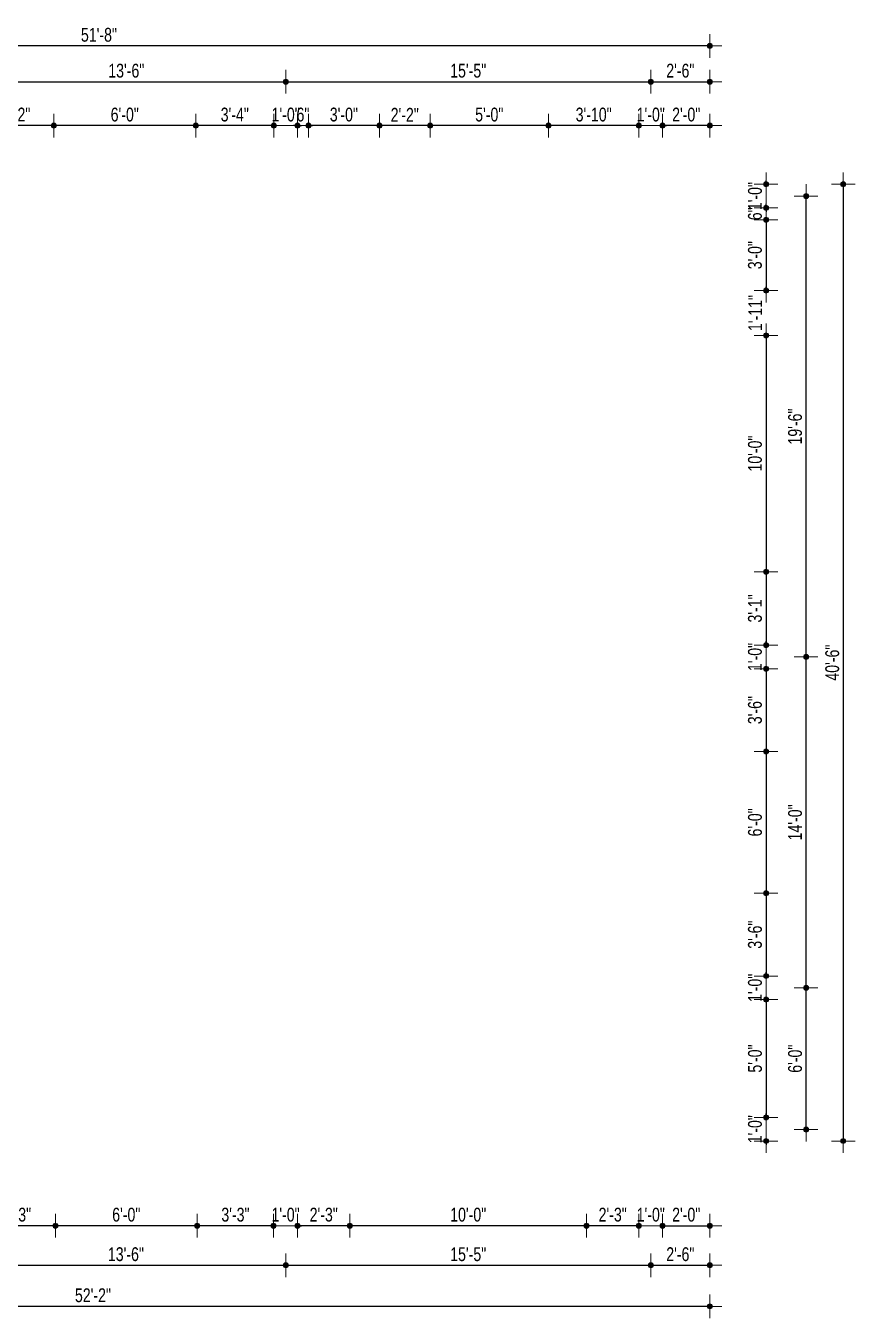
# Model space of a CAD drawing. Header units: inches. Extents: x 108286 to 1018414, y -1240248 to 57686.
# Drawn here: x 1004162 to 1004583, y -1219412 to -1218755 of the extents above; entities that cross this region are included whole.
import ezdxf

# ---------------------------------------------------------------- set-up
doc = ezdxf.new("R2010")
doc.units = ezdxf.units.IN
doc.header["$MEASUREMENT"] = 0
doc.layers.add('DIMENSION', color=142, linetype='Continuous', lineweight=13)
doc.layers.add('dimentions', color=123, linetype='Continuous', lineweight=9)
doc.styles.add('7 INCH', font='swisscl.ttf', dxfattribs={"height": 7})
doc.dimstyles.new('7 INCH', dxfattribs={"dimscale": 0, "dimtxt": 7, "dimasz": 1, "dimexe": 2, "dimexo": 9, "dimgap": 2, "dimtad": 1, "dimdec": 0, "dimzin": 3, "dimdsep": 46, "dimlunit": 4, "dimtxsty": '7 INCH', "dimblk": 'DIM', "dimcen": 3, "dimdle": 3, "dimse1": 1, "dimse2": 1, "dimclrd": 256, "dimclre": 256, "dimclrt": 7, "dimadec": 1, "dimazin": 2, "dimtfac": 1, "dimtdec": 0, "dimtix": 1, "dimtofl": 0, "dimtmove": 2, "dimatfit": 3, "dimldrblk": 'ARW', "dimfxl": 2, "dimfrac": 2, "dimtolj": 2, "dimtzin": 0, "dimarcsym": 0})

# ---------------------------------------------------------------- blocks, each defined once
blk = doc.blocks.new('DIM')
at = {"layer": 'DIMENSION'}
h = blk.add_hatch(color=256, dxfattribs=at)
h.paths.add_polyline_path([(0, 1.28), (0, 0), (1.28, 0, 0.414214)])
h.paths.add_polyline_path([(1.28, 0), (0, 0), (0, -1.28, 0.414214)])
h.paths.add_polyline_path([(0, 0), (-1.28, 0, 0.414214), (0, -1.28)])
h.paths.add_polyline_path([(0, 1.28, 0.414214), (-1.28, 0), (0, 0)])
for p, q in [((-6, 0), (6, 0)), ((0, 6), (0, -6))]:
    blk.add_line(p, q, dxfattribs=at)
blk.add_circle((0, 0), 1.28, dxfattribs=at)
blk = doc.blocks.new('*D572')
at = {"layer": 'Defpoints', "color": 0, "ltscale": 15}
for p in [(1004485.09, -1218806.12), (1004485.09, -1218835.89), (1004509.09, -1218835.89)]:
    blk.add_point(p, dxfattribs=at)
at = {"layer": 'dimentions', "lineweight": -2, "ltscale": 15}
blk.add_line((1004508.09, -1218806.12), (1004486.09, -1218806.12), dxfattribs=at)
at = {"layer": 'dimentions', "lineweight": -2, "ltscale": 15, "rotation": 180}
blk.add_blockref('DIM', (1004485.09, -1218806.12), dxfattribs=at)
at = {"layer": 'dimentions', "lineweight": -2, "ltscale": 15}
blk.add_blockref('DIM', (1004509.09, -1218806.12), dxfattribs=at)
at = {"layer": 'dimentions', "color": 7, "ltscale": 15, "insert": (1004497.09, -1218800.53), "char_height": 7, "attachment_point": 5, "style": '7 INCH'}
blk.add_mtext('\\A2;2\'-0"', dxfattribs=at)
blk = doc.blocks.new('ARW')
at = {"layer": 'DIMENSION'}
blk.add_lwpolyline([(-0.5, 0, 0, 3, 0), (-5.5, 0, 0, 0, 0), (-0.5, 0, 0, 0, 0)], format="xyseb", dxfattribs=at)
blk = doc.blocks.new('*D573')
at = {"layer": 'Defpoints', "color": 0, "ltscale": 15}
for p in [(1004473.09, -1218806.12), (1004473.09, -1218835.89), (1004485.09, -1218835.89)]:
    blk.add_point(p, dxfattribs=at)
at = {"layer": 'dimentions', "lineweight": -2, "ltscale": 15}
for p, q in [((1004472.09, -1218806.12), (1004471.09, -1218806.12)), ((1004486.09, -1218806.12), (1004487.09, -1218806.12))]:
    blk.add_line(p, q, dxfattribs=at)
blk.add_blockref('DIM', (1004473.09, -1218806.12), dxfattribs=at)
at = {"layer": 'dimentions', "lineweight": -2, "ltscale": 15, "rotation": 180}
blk.add_blockref('DIM', (1004485.09, -1218806.12), dxfattribs=at)
at = {"layer": 'dimentions', "color": 7, "ltscale": 15, "insert": (1004479.09, -1218800.53), "char_height": 7, "attachment_point": 5, "style": '7 INCH'}
blk.add_mtext('\\A2;1\'-0"', dxfattribs=at)
blk = doc.blocks.new('*D531')
at = {"layer": 'Defpoints', "color": 0, "ltscale": 15}
for p in [(1004427.15, -1218806.12), (1004427.15, -1218835.89), (1004473.09, -1218835.89)]:
    blk.add_point(p, dxfattribs=at)
at = {"layer": 'dimentions', "lineweight": -2, "ltscale": 15}
blk.add_line((1004472.09, -1218806.12), (1004428.15, -1218806.12), dxfattribs=at)
at = {"layer": 'dimentions', "lineweight": -2, "ltscale": 15, "rotation": 180}
blk.add_blockref('DIM', (1004427.15, -1218806.12), dxfattribs=at)
at = {"layer": 'dimentions', "lineweight": -2, "ltscale": 15}
blk.add_blockref('DIM', (1004473.09, -1218806.12), dxfattribs=at)
at = {"layer": 'dimentions', "color": 7, "ltscale": 15, "insert": (1004450.12, -1218800.53), "char_height": 7, "attachment_point": 5, "style": '7 INCH'}
blk.add_mtext('\\A2;3\'-10"', dxfattribs=at)
blk = doc.blocks.new('*D532')
at = {"layer": 'Defpoints', "color": 0, "ltscale": 15}
for p in [(1004367.15, -1218806.12), (1004367.15, -1218835.89), (1004427.15, -1218835.89)]:
    blk.add_point(p, dxfattribs=at)
at = {"layer": 'dimentions', "lineweight": -2, "ltscale": 15}
blk.add_line((1004426.15, -1218806.12), (1004368.15, -1218806.12), dxfattribs=at)
at = {"layer": 'dimentions', "lineweight": -2, "ltscale": 15, "rotation": 180}
blk.add_blockref('DIM', (1004367.15, -1218806.12), dxfattribs=at)
at = {"layer": 'dimentions', "lineweight": -2, "ltscale": 15}
blk.add_blockref('DIM', (1004427.15, -1218806.12), dxfattribs=at)
at = {"layer": 'dimentions', "color": 7, "ltscale": 15, "insert": (1004397.15, -1218800.53), "char_height": 7, "attachment_point": 5, "style": '7 INCH'}
blk.add_mtext('\\A2;5\'-0"', dxfattribs=at)
blk = doc.blocks.new('*D533')
at = {"layer": 'Defpoints', "color": 0, "ltscale": 15}
for p in [(1004341.37, -1218806.12), (1004341.37, -1218835.89), (1004367.15, -1218835.89)]:
    blk.add_point(p, dxfattribs=at)
at = {"layer": 'dimentions', "lineweight": -2, "ltscale": 15}
blk.add_line((1004366.15, -1218806.12), (1004342.37, -1218806.12), dxfattribs=at)
at = {"layer": 'dimentions', "lineweight": -2, "ltscale": 15, "rotation": 180}
blk.add_blockref('DIM', (1004341.37, -1218806.12), dxfattribs=at)
at = {"layer": 'dimentions', "lineweight": -2, "ltscale": 15}
blk.add_blockref('DIM', (1004367.15, -1218806.12), dxfattribs=at)
at = {"layer": 'dimentions', "color": 7, "ltscale": 15, "insert": (1004354.26, -1218800.61), "char_height": 7, "attachment_point": 5, "style": '7 INCH'}
blk.add_mtext('\\A2;2\'-2"', dxfattribs=at)
blk = doc.blocks.new('*D534')
at = {"layer": 'Defpoints', "color": 0, "ltscale": 15}
for p in [(1004305.37, -1218806.12), (1004305.37, -1218835.89), (1004341.37, -1218835.89)]:
    blk.add_point(p, dxfattribs=at)
at = {"layer": 'dimentions', "lineweight": -2, "ltscale": 15}
blk.add_line((1004340.37, -1218806.12), (1004306.37, -1218806.12), dxfattribs=at)
at = {"layer": 'dimentions', "lineweight": -2, "ltscale": 15, "rotation": 180}
blk.add_blockref('DIM', (1004305.37, -1218806.12), dxfattribs=at)
at = {"layer": 'dimentions', "lineweight": -2, "ltscale": 15}
blk.add_blockref('DIM', (1004341.37, -1218806.12), dxfattribs=at)
at = {"layer": 'dimentions', "color": 7, "ltscale": 15, "insert": (1004323.37, -1218800.53), "char_height": 7, "attachment_point": 5, "style": '7 INCH'}
blk.add_mtext('\\A2;3\'-0"', dxfattribs=at)
blk = doc.blocks.new('*D535')
at = {"layer": 'Defpoints', "color": 0, "ltscale": 15}
for p in [(1004299.84, -1218806.12), (1004299.84, -1218835.89), (1004305.37, -1218835.89)]:
    blk.add_point(p, dxfattribs=at)
at = {"layer": 'dimentions', "lineweight": -2, "ltscale": 15}
for p, q in [((1004298.84, -1218806.12), (1004297.84, -1218806.12)), ((1004306.37, -1218806.12), (1004307.37, -1218806.12))]:
    blk.add_line(p, q, dxfattribs=at)
blk.add_blockref('DIM', (1004299.84, -1218806.12), dxfattribs=at)
at = {"layer": 'dimentions', "lineweight": -2, "ltscale": 15, "rotation": 180}
blk.add_blockref('DIM', (1004305.37, -1218806.12), dxfattribs=at)
at = {"layer": 'dimentions', "color": 7, "ltscale": 15, "insert": (1004302.61, -1218800.53), "char_height": 7, "attachment_point": 5, "style": '7 INCH'}
blk.add_mtext('\\A2;6"', dxfattribs=at)
blk = doc.blocks.new('*D536')
at = {"layer": 'Defpoints', "color": 0, "ltscale": 15}
for p in [(1004287.84, -1218806.12), (1004287.84, -1218835.89), (1004299.84, -1218835.89)]:
    blk.add_point(p, dxfattribs=at)
at = {"layer": 'dimentions', "lineweight": -2, "ltscale": 15}
for p, q in [((1004286.84, -1218806.12), (1004285.84, -1218806.12)), ((1004300.84, -1218806.12), (1004301.84, -1218806.12))]:
    blk.add_line(p, q, dxfattribs=at)
blk.add_blockref('DIM', (1004287.84, -1218806.12), dxfattribs=at)
at = {"layer": 'dimentions', "lineweight": -2, "ltscale": 15, "rotation": 180}
blk.add_blockref('DIM', (1004299.84, -1218806.12), dxfattribs=at)
at = {"layer": 'dimentions', "color": 7, "ltscale": 15, "insert": (1004293.84, -1218800.53), "char_height": 7, "attachment_point": 5, "style": '7 INCH'}
blk.add_mtext('\\A2;1\'-0"', dxfattribs=at)
blk = doc.blocks.new('*D537')
at = {"layer": 'Defpoints', "color": 0, "ltscale": 15}
for p in [(1004248.18, -1218806.12), (1004248.18, -1218835.89), (1004287.84, -1218835.89)]:
    blk.add_point(p, dxfattribs=at)
at = {"layer": 'dimentions', "lineweight": -2, "ltscale": 15}
blk.add_line((1004286.84, -1218806.12), (1004249.18, -1218806.12), dxfattribs=at)
at = {"layer": 'dimentions', "lineweight": -2, "ltscale": 15, "rotation": 180}
blk.add_blockref('DIM', (1004248.18, -1218806.12), dxfattribs=at)
at = {"layer": 'dimentions', "lineweight": -2, "ltscale": 15}
blk.add_blockref('DIM', (1004287.84, -1218806.12), dxfattribs=at)
at = {"layer": 'dimentions', "color": 7, "ltscale": 15, "insert": (1004268.01, -1218800.53), "char_height": 7, "attachment_point": 5, "style": '7 INCH'}
blk.add_mtext('\\A2;3\'-4"', dxfattribs=at)
blk = doc.blocks.new('*D538')
at = {"layer": 'Defpoints', "color": 0, "ltscale": 15}
for p in [(1004176.18, -1218806.12), (1004176.18, -1218835.89), (1004248.18, -1218835.89)]:
    blk.add_point(p, dxfattribs=at)
at = {"layer": 'dimentions', "lineweight": -2, "ltscale": 15}
blk.add_line((1004247.18, -1218806.12), (1004177.18, -1218806.12), dxfattribs=at)
at = {"layer": 'dimentions', "lineweight": -2, "ltscale": 15, "rotation": 180}
blk.add_blockref('DIM', (1004176.18, -1218806.12), dxfattribs=at)
at = {"layer": 'dimentions', "lineweight": -2, "ltscale": 15}
blk.add_blockref('DIM', (1004248.18, -1218806.12), dxfattribs=at)
at = {"layer": 'dimentions', "color": 7, "ltscale": 15, "insert": (1004212.18, -1218800.53), "char_height": 7, "attachment_point": 5, "style": '7 INCH'}
blk.add_mtext('\\A2;6\'-0"', dxfattribs=at)
blk = doc.blocks.new('*D539')
at = {"layer": 'Defpoints', "color": 0, "ltscale": 15}
for p in [(1004138.09, -1218806.12), (1004138.09, -1218835.89), (1004176.18, -1218835.89)]:
    blk.add_point(p, dxfattribs=at)
at = {"layer": 'dimentions', "lineweight": -2, "ltscale": 15}
blk.add_line((1004175.18, -1218806.12), (1004139.09, -1218806.12), dxfattribs=at)
at = {"layer": 'dimentions', "lineweight": -2, "ltscale": 15, "rotation": 180}
blk.add_blockref('DIM', (1004138.09, -1218806.12), dxfattribs=at)
at = {"layer": 'dimentions', "lineweight": -2, "ltscale": 15}
blk.add_blockref('DIM', (1004176.18, -1218806.12), dxfattribs=at)
at = {"layer": 'dimentions', "color": 7, "ltscale": 15, "insert": (1004157.13, -1218800.53), "char_height": 7, "attachment_point": 5, "style": '7 INCH'}
blk.add_mtext('\\A2;3\'-2"', dxfattribs=at)
blk = doc.blocks.new('*D549')
at = {"layer": 'Defpoints', "color": 0, "ltscale": 15}
for p in [(1004293.84, -1218783.83), (1004132.09, -1218835.89), (1004293.84, -1218835.89)]:
    blk.add_point(p, dxfattribs=at)
at = {"layer": 'dimentions', "lineweight": -2, "ltscale": 15}
blk.add_line((1004133.09, -1218783.83), (1004292.84, -1218783.83), dxfattribs=at)
at = {"layer": 'dimentions', "lineweight": -2, "ltscale": 15, "rotation": 180}
blk.add_blockref('DIM', (1004132.09, -1218783.83), dxfattribs=at)
at = {"layer": 'dimentions', "lineweight": -2, "ltscale": 15}
blk.add_blockref('DIM', (1004293.84, -1218783.83), dxfattribs=at)
at = {"layer": 'dimentions', "color": 7, "ltscale": 15, "insert": (1004212.96, -1218778.24), "char_height": 7, "attachment_point": 5, "style": '7 INCH'}
blk.add_mtext('\\A2;13\'-6"', dxfattribs=at)
blk = doc.blocks.new('*D550')
at = {"layer": 'Defpoints', "color": 0, "ltscale": 15}
for p in [(1004479.09, -1218783.83), (1004293.84, -1218835.89), (1004479.09, -1218835.89)]:
    blk.add_point(p, dxfattribs=at)
at = {"layer": 'dimentions', "lineweight": -2, "ltscale": 15}
blk.add_line((1004294.84, -1218783.83), (1004478.09, -1218783.83), dxfattribs=at)
at = {"layer": 'dimentions', "lineweight": -2, "ltscale": 15, "rotation": 180}
blk.add_blockref('DIM', (1004293.84, -1218783.83), dxfattribs=at)
at = {"layer": 'dimentions', "lineweight": -2, "ltscale": 15}
blk.add_blockref('DIM', (1004479.09, -1218783.83), dxfattribs=at)
at = {"layer": 'dimentions', "color": 7, "ltscale": 15, "insert": (1004386.46, -1218778.25), "char_height": 7, "attachment_point": 5, "style": '7 INCH'}
blk.add_mtext('\\A2;15\'-5"', dxfattribs=at)
blk = doc.blocks.new('*D551')
at = {"layer": 'Defpoints', "color": 0, "ltscale": 15}
for p in [(1004509.09, -1218783.83), (1004479.09, -1218835.89), (1004509.09, -1218835.89)]:
    blk.add_point(p, dxfattribs=at)
at = {"layer": 'dimentions', "lineweight": -2, "ltscale": 15}
blk.add_line((1004480.09, -1218783.83), (1004508.09, -1218783.83), dxfattribs=at)
at = {"layer": 'dimentions', "lineweight": -2, "ltscale": 15, "rotation": 180}
blk.add_blockref('DIM', (1004479.09, -1218783.83), dxfattribs=at)
at = {"layer": 'dimentions', "lineweight": -2, "ltscale": 15}
blk.add_blockref('DIM', (1004509.09, -1218783.83), dxfattribs=at)
at = {"layer": 'dimentions', "color": 7, "ltscale": 15, "insert": (1004494.09, -1218778.24), "char_height": 7, "attachment_point": 5, "style": '7 INCH'}
blk.add_mtext('\\A2;2\'-6"', dxfattribs=at)
blk = doc.blocks.new('*D552')
at = {"layer": 'Defpoints', "color": 0, "ltscale": 15}
for p in [(1003889.09, -1218765.62), (1004509.09, -1218835.89), (1003889.09, -1218936.89)]:
    blk.add_point(p, dxfattribs=at)
at = {"layer": 'dimentions', "lineweight": -2, "ltscale": 15}
blk.add_line((1004508.09, -1218765.62), (1003890.09, -1218765.62), dxfattribs=at)
at = {"layer": 'dimentions', "lineweight": -2, "ltscale": 15, "rotation": 180}
blk.add_blockref('DIM', (1003889.09, -1218765.62), dxfattribs=at)
at = {"layer": 'dimentions', "lineweight": -2, "ltscale": 15}
blk.add_blockref('DIM', (1004509.09, -1218765.62), dxfattribs=at)
at = {"layer": 'dimentions', "color": 7, "ltscale": 15, "insert": (1004199.09, -1218760.03), "char_height": 7, "attachment_point": 5, "style": '7 INCH'}
blk.add_mtext('\\A2;51\'-8"', dxfattribs=at)
blk = doc.blocks.new('*D553')
at = {"layer": 'Defpoints', "color": 0, "ltscale": 15}
for p in [(1004485.09, -1218835.89), (1004485.09, -1218847.89), (1004537.57, -1218847.89)]:
    blk.add_point(p, dxfattribs=at)
at = {"layer": 'dimentions', "lineweight": -2, "ltscale": 15}
for p, q in [((1004537.57, -1218834.89), (1004537.57, -1218833.89)), ((1004537.57, -1218848.89), (1004537.57, -1218849.89))]:
    blk.add_line(p, q, dxfattribs=at)
for p, rotation in [((1004537.57, -1218835.89), 270), ((1004537.57, -1218847.89), 90)]:
    blk.add_blockref('DIM', p, dxfattribs=dict(at, rotation=rotation))
at = {"layer": 'dimentions', "color": 7, "ltscale": 15, "insert": (1004531.99, -1218841.89), "char_height": 7, "attachment_point": 5, "rotation": 90, "style": '7 INCH'}
blk.add_mtext('\\A2;1\'-0"', dxfattribs=at)
blk = doc.blocks.new('*D554')
at = {"layer": 'Defpoints', "color": 0, "ltscale": 15}
for p in [(1004485.09, -1218847.89), (1004509.09, -1218853.89), (1004537.57, -1218853.89)]:
    blk.add_point(p, dxfattribs=at)
at = {"layer": 'dimentions', "lineweight": -2, "ltscale": 15}
for p, q in [((1004537.57, -1218846.89), (1004537.57, -1218845.89)), ((1004537.57, -1218854.89), (1004537.57, -1218855.89))]:
    blk.add_line(p, q, dxfattribs=at)
for p, rotation in [((1004537.57, -1218847.89), 270), ((1004537.57, -1218853.89), 90)]:
    blk.add_blockref('DIM', p, dxfattribs=dict(at, rotation=rotation))
at = {"layer": 'dimentions', "color": 7, "ltscale": 15, "insert": (1004531.99, -1218850.89), "char_height": 7, "attachment_point": 5, "rotation": 90, "style": '7 INCH'}
blk.add_mtext('\\A2;6"', dxfattribs=at)
blk = doc.blocks.new('*D555')
at = {"layer": 'Defpoints', "color": 0, "ltscale": 15}
for p in [(1004509.09, -1218853.89), (1004509.09, -1218889.89), (1004537.57, -1218889.89)]:
    blk.add_point(p, dxfattribs=at)
at = {"layer": 'dimentions', "lineweight": -2, "ltscale": 15}
blk.add_line((1004537.57, -1218854.89), (1004537.57, -1218888.89), dxfattribs=at)
for p, rotation in [((1004537.57, -1218853.89), 90), ((1004537.57, -1218889.89), 270)]:
    blk.add_blockref('DIM', p, dxfattribs=dict(at, rotation=rotation))
at = {"layer": 'dimentions', "color": 7, "ltscale": 15, "insert": (1004531.98, -1218871.89), "char_height": 7, "attachment_point": 5, "rotation": 90, "style": '7 INCH'}
blk.add_mtext('\\A2;3\'-0"', dxfattribs=at)
blk = doc.blocks.new('*D556')
at = {"layer": 'Defpoints', "color": 0, "ltscale": 15}
for p in [(1004509.09, -1218889.89), (1004509.09, -1218912.62), (1004537.57, -1218912.62)]:
    blk.add_point(p, dxfattribs=at)
at = {"layer": 'dimentions', "lineweight": -2, "ltscale": 15}
for p, q in [((1004537.57, -1218888.89), (1004537.57, -1218887.89)), ((1004537.57, -1218913.62), (1004537.57, -1218914.62))]:
    blk.add_line(p, q, dxfattribs=at)
for p, rotation in [((1004537.57, -1218889.89), 270), ((1004537.57, -1218912.62), 90)]:
    blk.add_blockref('DIM', p, dxfattribs=dict(at, rotation=rotation))
at = {"layer": 'dimentions', "color": 7, "ltscale": 15, "insert": (1004532.07, -1218901.26), "char_height": 7, "attachment_point": 5, "rotation": 90, "style": '7 INCH'}
blk.add_mtext('\\A2;1\'-11"', dxfattribs=at)
blk = doc.blocks.new('*D557')
at = {"layer": 'Defpoints', "color": 0, "ltscale": 15}
for p in [(1004509.09, -1218912.62), (1004509.09, -1219032.62), (1004537.57, -1219032.62)]:
    blk.add_point(p, dxfattribs=at)
at = {"layer": 'dimentions', "lineweight": -2, "ltscale": 15}
blk.add_line((1004537.57, -1218913.62), (1004537.57, -1219031.62), dxfattribs=at)
for p, rotation in [((1004537.57, -1218912.62), 90), ((1004537.57, -1219032.62), 270)]:
    blk.add_blockref('DIM', p, dxfattribs=dict(at, rotation=rotation))
at = {"layer": 'dimentions', "color": 7, "ltscale": 15, "insert": (1004531.99, -1218972.62), "char_height": 7, "attachment_point": 5, "rotation": 90, "style": '7 INCH'}
blk.add_mtext('\\A2;10\'-0"', dxfattribs=at)
blk = doc.blocks.new('*D558')
at = {"layer": 'Defpoints', "color": 0, "ltscale": 15}
for p in [(1004509.09, -1219032.62), (1004485.09, -1219069.89), (1004537.57, -1219069.89)]:
    blk.add_point(p, dxfattribs=at)
at = {"layer": 'dimentions', "lineweight": -2, "ltscale": 15}
blk.add_line((1004537.57, -1219033.62), (1004537.57, -1219068.89), dxfattribs=at)
for p, rotation in [((1004537.57, -1219032.62), 90), ((1004537.57, -1219069.89), 270)]:
    blk.add_blockref('DIM', p, dxfattribs=dict(at, rotation=rotation))
at = {"layer": 'dimentions', "color": 7, "ltscale": 15, "insert": (1004531.99, -1219051.26), "char_height": 7, "attachment_point": 5, "rotation": 90, "style": '7 INCH'}
blk.add_mtext('\\A2;3\'-1"', dxfattribs=at)
blk = doc.blocks.new('*D559')
at = {"layer": 'Defpoints', "color": 0, "ltscale": 15}
for p in [(1004485.09, -1219069.89), (1004509.09, -1219081.89), (1004537.57, -1219081.89)]:
    blk.add_point(p, dxfattribs=at)
at = {"layer": 'dimentions', "lineweight": -2, "ltscale": 15}
for p, q in [((1004537.57, -1219068.89), (1004537.57, -1219067.89)), ((1004537.57, -1219082.89), (1004537.57, -1219083.89))]:
    blk.add_line(p, q, dxfattribs=at)
for p, rotation in [((1004537.57, -1219069.89), 270), ((1004537.57, -1219081.89), 90)]:
    blk.add_blockref('DIM', p, dxfattribs=dict(at, rotation=rotation))
at = {"layer": 'dimentions', "color": 7, "ltscale": 15, "insert": (1004531.99, -1219075.89), "char_height": 7, "attachment_point": 5, "rotation": 90, "style": '7 INCH'}
blk.add_mtext('\\A2;1\'-0"', dxfattribs=at)
blk = doc.blocks.new('*D560')
at = {"layer": 'Defpoints', "color": 0, "ltscale": 15}
for p in [(1004509.09, -1219081.89), (1004485.09, -1219123.89), (1004537.57, -1219123.89)]:
    blk.add_point(p, dxfattribs=at)
at = {"layer": 'dimentions', "lineweight": -2, "ltscale": 15}
blk.add_line((1004537.57, -1219082.89), (1004537.57, -1219122.89), dxfattribs=at)
for p, rotation in [((1004537.57, -1219081.89), 90), ((1004537.57, -1219123.89), 270)]:
    blk.add_blockref('DIM', p, dxfattribs=dict(at, rotation=rotation))
at = {"layer": 'dimentions', "color": 7, "ltscale": 15, "insert": (1004531.98, -1219102.89), "char_height": 7, "attachment_point": 5, "rotation": 90, "style": '7 INCH'}
blk.add_mtext('\\A2;3\'-6"', dxfattribs=at)
blk = doc.blocks.new('*D561')
at = {"layer": 'Defpoints', "color": 0, "ltscale": 15}
for p in [(1004485.09, -1219123.89), (1004485.09, -1219195.89), (1004537.57, -1219195.89)]:
    blk.add_point(p, dxfattribs=at)
at = {"layer": 'dimentions', "lineweight": -2, "ltscale": 15}
blk.add_line((1004537.57, -1219124.89), (1004537.57, -1219194.89), dxfattribs=at)
for p, rotation in [((1004537.57, -1219123.89), 90), ((1004537.57, -1219195.89), 270)]:
    blk.add_blockref('DIM', p, dxfattribs=dict(at, rotation=rotation))
at = {"layer": 'dimentions', "color": 7, "ltscale": 15, "insert": (1004531.99, -1219159.89), "char_height": 7, "attachment_point": 5, "rotation": 90, "style": '7 INCH'}
blk.add_mtext('\\A2;6\'-0"', dxfattribs=at)
blk = doc.blocks.new('*D562')
at = {"layer": 'Defpoints', "color": 0, "ltscale": 15}
for p in [(1004485.09, -1219195.89), (1004485.09, -1219237.89), (1004537.57, -1219237.89)]:
    blk.add_point(p, dxfattribs=at)
at = {"layer": 'dimentions', "lineweight": -2, "ltscale": 15}
blk.add_line((1004537.57, -1219196.89), (1004537.57, -1219236.89), dxfattribs=at)
for p, rotation in [((1004537.57, -1219195.89), 90), ((1004537.57, -1219237.89), 270)]:
    blk.add_blockref('DIM', p, dxfattribs=dict(at, rotation=rotation))
at = {"layer": 'dimentions', "color": 7, "ltscale": 15, "insert": (1004531.98, -1219216.89), "char_height": 7, "attachment_point": 5, "rotation": 90, "style": '7 INCH'}
blk.add_mtext('\\A2;3\'-6"', dxfattribs=at)
blk = doc.blocks.new('*D563')
at = {"layer": 'Defpoints', "color": 0, "ltscale": 15}
for p in [(1004485.09, -1219237.89), (1004485.09, -1219249.89), (1004537.57, -1219249.89)]:
    blk.add_point(p, dxfattribs=at)
at = {"layer": 'dimentions', "lineweight": -2, "ltscale": 15}
for p, q in [((1004537.57, -1219236.89), (1004537.57, -1219235.89)), ((1004537.57, -1219250.89), (1004537.57, -1219251.89))]:
    blk.add_line(p, q, dxfattribs=at)
for p, rotation in [((1004537.57, -1219237.89), 270), ((1004537.57, -1219249.89), 90)]:
    blk.add_blockref('DIM', p, dxfattribs=dict(at, rotation=rotation))
at = {"layer": 'dimentions', "color": 7, "ltscale": 15, "insert": (1004531.99, -1219243.89), "char_height": 7, "attachment_point": 5, "rotation": 90, "style": '7 INCH'}
blk.add_mtext('\\A2;1\'-0"', dxfattribs=at)
blk = doc.blocks.new('*D564')
at = {"layer": 'Defpoints', "color": 0, "ltscale": 15}
for p in [(1004485.09, -1219249.89), (1004293.84, -1219309.71), (1004537.57, -1219309.71)]:
    blk.add_point(p, dxfattribs=at)
at = {"layer": 'dimentions', "lineweight": -2, "ltscale": 15}
blk.add_line((1004537.57, -1219250.89), (1004537.57, -1219308.71), dxfattribs=at)
for p, rotation in [((1004537.57, -1219249.89), 90), ((1004537.57, -1219309.71), 270)]:
    blk.add_blockref('DIM', p, dxfattribs=dict(at, rotation=rotation))
at = {"layer": 'dimentions', "color": 7, "ltscale": 15, "insert": (1004531.99, -1219279.8), "char_height": 7, "attachment_point": 5, "rotation": 90, "style": '7 INCH'}
blk.add_mtext('\\A2;5\'-0"', dxfattribs=at)
blk = doc.blocks.new('*D565')
at = {"layer": 'Defpoints', "color": 0, "ltscale": 15}
for p in [(1004293.84, -1219309.71), (1004293.84, -1219321.67), (1004537.57, -1219321.67)]:
    blk.add_point(p, dxfattribs=at)
at = {"layer": 'dimentions', "lineweight": -2, "ltscale": 15}
for p, q in [((1004537.57, -1219308.71), (1004537.57, -1219307.71)), ((1004537.57, -1219322.67), (1004537.57, -1219323.67))]:
    blk.add_line(p, q, dxfattribs=at)
for p, rotation in [((1004537.57, -1219309.71), 270), ((1004537.57, -1219321.67), 90)]:
    blk.add_blockref('DIM', p, dxfattribs=dict(at, rotation=rotation))
at = {"layer": 'dimentions', "color": 7, "ltscale": 15, "insert": (1004531.99, -1219315.69), "char_height": 7, "attachment_point": 5, "rotation": 90, "style": '7 INCH'}
blk.add_mtext('\\A2;1\'-0"', dxfattribs=at)
blk = doc.blocks.new('*D566')
at = {"layer": 'Defpoints', "color": 0, "ltscale": 15}
for p in [(1004488.6, -1219243.89), (1004557.92, -1219243.89), (1004299.35, -1219315.87)]:
    blk.add_point(p, dxfattribs=at)
at = {"layer": 'dimentions', "lineweight": -2, "ltscale": 15}
blk.add_line((1004557.92, -1219314.87), (1004557.92, -1219244.89), dxfattribs=at)
for p, rotation in [((1004557.92, -1219243.89), 90), ((1004557.92, -1219315.87), 270)]:
    blk.add_blockref('DIM', p, dxfattribs=dict(at, rotation=rotation))
at = {"layer": 'dimentions', "color": 7, "ltscale": 15, "insert": (1004552.34, -1219279.88), "char_height": 7, "attachment_point": 5, "rotation": 90, "style": '7 INCH'}
blk.add_mtext('\\A2;6\'-0"', dxfattribs=at)
blk = doc.blocks.new('*D567')
at = {"layer": 'Defpoints', "color": 0, "ltscale": 15}
for p in [(1004485.09, -1219075.89), (1004557.92, -1219075.89), (1004488.6, -1219243.89)]:
    blk.add_point(p, dxfattribs=at)
at = {"layer": 'dimentions', "lineweight": -2, "ltscale": 15}
blk.add_line((1004557.92, -1219242.89), (1004557.92, -1219076.89), dxfattribs=at)
for p, rotation in [((1004557.92, -1219075.89), 90), ((1004557.92, -1219243.89), 270)]:
    blk.add_blockref('DIM', p, dxfattribs=dict(at, rotation=rotation))
at = {"layer": 'dimentions', "color": 7, "ltscale": 15, "insert": (1004552.34, -1219159.89), "char_height": 7, "attachment_point": 5, "rotation": 90, "style": '7 INCH'}
blk.add_mtext('\\A2;14\'-0"', dxfattribs=at)
blk = doc.blocks.new('*D568')
at = {"layer": 'Defpoints', "color": 0, "ltscale": 15}
for p in [(1004485.09, -1218841.89), (1004557.92, -1218841.89), (1004485.09, -1219075.89)]:
    blk.add_point(p, dxfattribs=at)
at = {"layer": 'dimentions', "lineweight": -2, "ltscale": 15}
blk.add_line((1004557.92, -1219074.89), (1004557.92, -1218842.89), dxfattribs=at)
for p, rotation in [((1004557.92, -1218841.89), 90), ((1004557.92, -1219075.89), 270)]:
    blk.add_blockref('DIM', p, dxfattribs=dict(at, rotation=rotation))
at = {"layer": 'dimentions', "color": 7, "ltscale": 15, "insert": (1004552.34, -1218958.89), "char_height": 7, "attachment_point": 5, "rotation": 90, "style": '7 INCH'}
blk.add_mtext('\\A2;19\'-6"', dxfattribs=at)
blk = doc.blocks.new('*D569')
at = {"layer": 'Defpoints', "color": 0, "ltscale": 15}
for p in [(1004509.09, -1218835.89), (1004299.35, -1219321.67), (1004576.8, -1219321.67)]:
    blk.add_point(p, dxfattribs=at)
at = {"layer": 'dimentions', "lineweight": -2, "ltscale": 15}
blk.add_line((1004576.8, -1218836.89), (1004576.8, -1219320.67), dxfattribs=at)
for p, rotation in [((1004576.8, -1218835.89), 90), ((1004576.8, -1219321.67), 270)]:
    blk.add_blockref('DIM', p, dxfattribs=dict(at, rotation=rotation))
at = {"layer": 'dimentions', "color": 7, "ltscale": 15, "insert": (1004571.21, -1219078.78), "char_height": 7, "attachment_point": 5, "rotation": 90, "style": '7 INCH'}
blk.add_mtext('\\A2;40\'-6"', dxfattribs=at)
blk = doc.blocks.new('*D570')
at = {"layer": 'Defpoints', "color": 0, "ltscale": 15}
for p in [(1004473.09, -1219249.89), (1004485.09, -1219249.89), (1004473.09, -1219364.7)]:
    blk.add_point(p, dxfattribs=at)
at = {"layer": 'dimentions', "lineweight": -2, "ltscale": 15}
for p, q in [((1004472.09, -1219364.7), (1004471.09, -1219364.7)), ((1004486.09, -1219364.7), (1004487.09, -1219364.7))]:
    blk.add_line(p, q, dxfattribs=at)
blk.add_blockref('DIM', (1004473.09, -1219364.7), dxfattribs=at)
at = {"layer": 'dimentions', "lineweight": -2, "ltscale": 15, "rotation": 180}
blk.add_blockref('DIM', (1004485.09, -1219364.7), dxfattribs=at)
at = {"layer": 'dimentions', "color": 7, "ltscale": 15, "insert": (1004479.09, -1219359.11), "char_height": 7, "attachment_point": 5, "style": '7 INCH'}
blk.add_mtext('\\A2;1\'-0"', dxfattribs=at)
blk = doc.blocks.new('*D571')
at = {"layer": 'Defpoints', "color": 0, "ltscale": 15}
for p in [(1004446.46, -1219249.89), (1004473.09, -1219249.89), (1004446.46, -1219364.7)]:
    blk.add_point(p, dxfattribs=at)
at = {"layer": 'dimentions', "lineweight": -2, "ltscale": 15}
blk.add_line((1004472.09, -1219364.7), (1004447.46, -1219364.7), dxfattribs=at)
at = {"layer": 'dimentions', "lineweight": -2, "ltscale": 15, "rotation": 180}
blk.add_blockref('DIM', (1004446.46, -1219364.7), dxfattribs=at)
at = {"layer": 'dimentions', "lineweight": -2, "ltscale": 15}
blk.add_blockref('DIM', (1004473.09, -1219364.7), dxfattribs=at)
at = {"layer": 'dimentions', "color": 7, "ltscale": 15, "insert": (1004459.78, -1219359.11), "char_height": 7, "attachment_point": 5, "style": '7 INCH'}
blk.add_mtext('\\A2;2\'-3"', dxfattribs=at)
blk = doc.blocks.new('*D494')
at = {"layer": 'Defpoints', "color": 0, "ltscale": 15}
for p in [(1004326.46, -1219249.89), (1004446.46, -1219249.89), (1004326.46, -1219364.7)]:
    blk.add_point(p, dxfattribs=at)
at = {"layer": 'dimentions', "lineweight": -2, "ltscale": 15}
blk.add_line((1004445.46, -1219364.7), (1004327.46, -1219364.7), dxfattribs=at)
at = {"layer": 'dimentions', "lineweight": -2, "ltscale": 15, "rotation": 180}
blk.add_blockref('DIM', (1004326.46, -1219364.7), dxfattribs=at)
at = {"layer": 'dimentions', "lineweight": -2, "ltscale": 15}
blk.add_blockref('DIM', (1004446.46, -1219364.7), dxfattribs=at)
at = {"layer": 'dimentions', "color": 7, "ltscale": 15, "insert": (1004386.46, -1219359.11), "char_height": 7, "attachment_point": 5, "style": '7 INCH'}
blk.add_mtext('\\A2;10\'-0"', dxfattribs=at)
blk = doc.blocks.new('*D495')
at = {"layer": 'Defpoints', "color": 0, "ltscale": 15}
for p in [(1004299.84, -1219249.89), (1004326.46, -1219249.89), (1004299.84, -1219364.7)]:
    blk.add_point(p, dxfattribs=at)
at = {"layer": 'dimentions', "lineweight": -2, "ltscale": 15}
blk.add_line((1004325.46, -1219364.7), (1004300.84, -1219364.7), dxfattribs=at)
at = {"layer": 'dimentions', "lineweight": -2, "ltscale": 15, "rotation": 180}
blk.add_blockref('DIM', (1004299.84, -1219364.7), dxfattribs=at)
at = {"layer": 'dimentions', "lineweight": -2, "ltscale": 15}
blk.add_blockref('DIM', (1004326.46, -1219364.7), dxfattribs=at)
at = {"layer": 'dimentions', "color": 7, "ltscale": 15, "insert": (1004313.15, -1219359.11), "char_height": 7, "attachment_point": 5, "style": '7 INCH'}
blk.add_mtext('\\A2;2\'-3"', dxfattribs=at)
blk = doc.blocks.new('*D496')
at = {"layer": 'Defpoints', "color": 0, "ltscale": 15}
for p in [(1004287.71, -1219249.89), (1004299.84, -1219249.89), (1004287.71, -1219364.7)]:
    blk.add_point(p, dxfattribs=at)
at = {"layer": 'dimentions', "lineweight": -2, "ltscale": 15}
for p, q in [((1004286.71, -1219364.7), (1004285.71, -1219364.7)), ((1004300.84, -1219364.7), (1004301.84, -1219364.7))]:
    blk.add_line(p, q, dxfattribs=at)
blk.add_blockref('DIM', (1004287.71, -1219364.7), dxfattribs=at)
at = {"layer": 'dimentions', "lineweight": -2, "ltscale": 15, "rotation": 180}
blk.add_blockref('DIM', (1004299.84, -1219364.7), dxfattribs=at)
at = {"layer": 'dimentions', "color": 7, "ltscale": 15, "insert": (1004293.78, -1219359.11), "char_height": 7, "attachment_point": 5, "style": '7 INCH'}
blk.add_mtext('\\A2;1\'-0"', dxfattribs=at)
blk = doc.blocks.new('*D497')
at = {"layer": 'Defpoints', "color": 0, "ltscale": 15}
for p in [(1004248.96, -1219249.89), (1004287.71, -1219249.89), (1004248.96, -1219364.7)]:
    blk.add_point(p, dxfattribs=at)
at = {"layer": 'dimentions', "lineweight": -2, "ltscale": 15}
blk.add_line((1004286.71, -1219364.7), (1004249.96, -1219364.7), dxfattribs=at)
at = {"layer": 'dimentions', "lineweight": -2, "ltscale": 15, "rotation": 180}
blk.add_blockref('DIM', (1004248.96, -1219364.7), dxfattribs=at)
at = {"layer": 'dimentions', "lineweight": -2, "ltscale": 15}
blk.add_blockref('DIM', (1004287.71, -1219364.7), dxfattribs=at)
at = {"layer": 'dimentions', "color": 7, "ltscale": 15, "insert": (1004268.34, -1219359.11), "char_height": 7, "attachment_point": 5, "style": '7 INCH'}
blk.add_mtext('\\A2;3\'-3"', dxfattribs=at)
blk = doc.blocks.new('*D498')
at = {"layer": 'Defpoints', "color": 0, "ltscale": 15}
for p in [(1004176.96, -1219249.89), (1004248.96, -1219249.89), (1004176.96, -1219364.7)]:
    blk.add_point(p, dxfattribs=at)
at = {"layer": 'dimentions', "lineweight": -2, "ltscale": 15}
blk.add_line((1004247.96, -1219364.7), (1004177.96, -1219364.7), dxfattribs=at)
at = {"layer": 'dimentions', "lineweight": -2, "ltscale": 15, "rotation": 180}
blk.add_blockref('DIM', (1004176.96, -1219364.7), dxfattribs=at)
at = {"layer": 'dimentions', "lineweight": -2, "ltscale": 15}
blk.add_blockref('DIM', (1004248.96, -1219364.7), dxfattribs=at)
at = {"layer": 'dimentions', "color": 7, "ltscale": 15, "insert": (1004212.96, -1219359.11), "char_height": 7, "attachment_point": 5, "style": '7 INCH'}
blk.add_mtext('\\A2;6\'-0"', dxfattribs=at)
blk = doc.blocks.new('*D499')
at = {"layer": 'Defpoints', "color": 0, "ltscale": 15}
for p in [(1004138.09, -1219249.89), (1004176.96, -1219249.89), (1004138.09, -1219364.7)]:
    blk.add_point(p, dxfattribs=at)
at = {"layer": 'dimentions', "lineweight": -2, "ltscale": 15}
blk.add_line((1004175.96, -1219364.7), (1004139.09, -1219364.7), dxfattribs=at)
at = {"layer": 'dimentions', "lineweight": -2, "ltscale": 15, "rotation": 180}
blk.add_blockref('DIM', (1004138.09, -1219364.7), dxfattribs=at)
at = {"layer": 'dimentions', "lineweight": -2, "ltscale": 15}
blk.add_blockref('DIM', (1004176.96, -1219364.7), dxfattribs=at)
at = {"layer": 'dimentions', "color": 7, "ltscale": 15, "insert": (1004157.53, -1219359.11), "char_height": 7, "attachment_point": 5, "style": '7 INCH'}
blk.add_mtext('\\A2;3\'-3"', dxfattribs=at)
blk = doc.blocks.new('*D509')
at = {"layer": 'Defpoints', "color": 0, "ltscale": 15}
for p in [(1004131.7, -1219321.67), (1004293.84, -1219321.67), (1004293.84, -1219384.77)]:
    blk.add_point(p, dxfattribs=at)
at = {"layer": 'dimentions', "lineweight": -2, "ltscale": 15}
blk.add_line((1004132.7, -1219384.77), (1004292.84, -1219384.77), dxfattribs=at)
at = {"layer": 'dimentions', "lineweight": -2, "ltscale": 15, "rotation": 180}
blk.add_blockref('DIM', (1004131.7, -1219384.77), dxfattribs=at)
at = {"layer": 'dimentions', "lineweight": -2, "ltscale": 15}
blk.add_blockref('DIM', (1004293.84, -1219384.77), dxfattribs=at)
at = {"layer": 'dimentions', "color": 7, "ltscale": 15, "insert": (1004212.77, -1219379.18), "char_height": 7, "attachment_point": 5, "style": '7 INCH'}
blk.add_mtext('\\A2;13\'-6"', dxfattribs=at)
blk = doc.blocks.new('*D510')
at = {"layer": 'Defpoints', "color": 0, "ltscale": 15}
for p in [(1004479.09, -1219249.89), (1004293.84, -1219321.67), (1004479.09, -1219384.77)]:
    blk.add_point(p, dxfattribs=at)
at = {"layer": 'dimentions', "lineweight": -2, "ltscale": 15}
blk.add_line((1004294.84, -1219384.77), (1004478.09, -1219384.77), dxfattribs=at)
at = {"layer": 'dimentions', "lineweight": -2, "ltscale": 15, "rotation": 180}
blk.add_blockref('DIM', (1004293.84, -1219384.77), dxfattribs=at)
at = {"layer": 'dimentions', "lineweight": -2, "ltscale": 15}
blk.add_blockref('DIM', (1004479.09, -1219384.77), dxfattribs=at)
at = {"layer": 'dimentions', "color": 7, "ltscale": 15, "insert": (1004386.46, -1219379.2), "char_height": 7, "attachment_point": 5, "style": '7 INCH'}
blk.add_mtext('\\A2;15\'-5"', dxfattribs=at)
blk = doc.blocks.new('*D511')
at = {"layer": 'Defpoints', "color": 0, "ltscale": 15}
for p in [(1004509.09, -1219081.89), (1003882.99, -1219155.89), (1003882.99, -1219405.62)]:
    blk.add_point(p, dxfattribs=at)
at = {"layer": 'dimentions', "lineweight": -2, "ltscale": 15}
blk.add_line((1004508.09, -1219405.62), (1003883.99, -1219405.62), dxfattribs=at)
at = {"layer": 'dimentions', "lineweight": -2, "ltscale": 15, "rotation": 180}
blk.add_blockref('DIM', (1003882.99, -1219405.62), dxfattribs=at)
at = {"layer": 'dimentions', "lineweight": -2, "ltscale": 15}
blk.add_blockref('DIM', (1004509.09, -1219405.62), dxfattribs=at)
at = {"layer": 'dimentions', "color": 7, "ltscale": 15, "insert": (1004196.04, -1219400.04), "char_height": 7, "attachment_point": 5, "style": '7 INCH'}
blk.add_mtext('\\A2;52\'-2"', dxfattribs=at)
blk = doc.blocks.new('*D512')
at = {"layer": 'Defpoints', "color": 0, "ltscale": 15}
for p in [(1004509.09, -1219081.89), (1004485.09, -1219249.89), (1004509.09, -1219364.7)]:
    blk.add_point(p, dxfattribs=at)
at = {"layer": 'dimentions', "lineweight": -2, "ltscale": 15}
blk.add_line((1004486.09, -1219364.7), (1004508.09, -1219364.7), dxfattribs=at)
at = {"layer": 'dimentions', "lineweight": -2, "ltscale": 15, "rotation": 180}
blk.add_blockref('DIM', (1004485.09, -1219364.7), dxfattribs=at)
at = {"layer": 'dimentions', "lineweight": -2, "ltscale": 15}
blk.add_blockref('DIM', (1004509.09, -1219364.7), dxfattribs=at)
at = {"layer": 'dimentions', "color": 7, "ltscale": 15, "insert": (1004497.09, -1219359.11), "char_height": 7, "attachment_point": 5, "style": '7 INCH'}
blk.add_mtext('\\A2;2\'-0"', dxfattribs=at)
blk = doc.blocks.new('*D513')
at = {"layer": 'Defpoints', "color": 0, "ltscale": 15}
for p in [(1004509.09, -1219081.89), (1004479.09, -1219249.89), (1004509.09, -1219384.77)]:
    blk.add_point(p, dxfattribs=at)
at = {"layer": 'dimentions', "lineweight": -2, "ltscale": 15}
blk.add_line((1004480.09, -1219384.77), (1004508.09, -1219384.77), dxfattribs=at)
at = {"layer": 'dimentions', "lineweight": -2, "ltscale": 15, "rotation": 180}
blk.add_blockref('DIM', (1004479.09, -1219384.77), dxfattribs=at)
at = {"layer": 'dimentions', "lineweight": -2, "ltscale": 15}
blk.add_blockref('DIM', (1004509.09, -1219384.77), dxfattribs=at)
at = {"layer": 'dimentions', "color": 7, "ltscale": 15, "insert": (1004494.09, -1219379.19), "char_height": 7, "attachment_point": 5, "style": '7 INCH'}
blk.add_mtext('\\A2;2\'-6"', dxfattribs=at)

msp = doc.modelspace()

# ---------------------------------------------------------------- dimensions: what is measured, and where the dimension line sits
at = {"layer": 'dimentions', "ltscale": 15}
for base, p1, p2, picture, middle in [((1003889.09, -1218765.62), (1004509.09, -1218835.89), (1003889.09, -1218936.89), '*D552', (1004199.09, -1218760.03)), ((1004293.84, -1218783.83), (1004132.09, -1218835.89), (1004293.84, -1218835.89), '*D549', (1004212.96, -1218778.24)), ((1004479.09, -1218783.83), (1004293.84, -1218835.89), (1004479.09, -1218835.89), '*D550', (1004386.46, -1218778.25)), ((1004509.09, -1218783.83), (1004479.09, -1218835.89), (1004509.09, -1218835.89), '*D551', (1004494.09, -1218778.24)), ((1004138.09, -1218806.12), (1004176.18, -1218835.89), (1004138.09, -1218835.89), '*D539', (1004157.13, -1218800.53)), ((1004176.18, -1218806.12), (1004248.18, -1218835.89), (1004176.18, -1218835.89), '*D538', (1004212.18, -1218800.53)), ((1004248.18, -1218806.12), (1004287.84, -1218835.89), (1004248.18, -1218835.89), '*D537', (1004268.01, -1218800.53)), ((1004287.84, -1218806.12), (1004299.84, -1218835.89), (1004287.84, -1218835.89), '*D536', (1004293.84, -1218800.53)), ((1004299.84, -1218806.12), (1004305.37, -1218835.89), (1004299.84, -1218835.89), '*D535', (1004302.61, -1218800.53)), ((1004305.37, -1218806.12), (1004341.37, -1218835.89), (1004305.37, -1218835.89), '*D534', (1004323.37, -1218800.53)), ((1004341.37, -1218806.12), (1004367.15, -1218835.89), (1004341.37, -1218835.89), '*D533', (1004354.26, -1218800.61)), ((1004367.15, -1218806.12), (1004427.15, -1218835.89), (1004367.15, -1218835.89), '*D532', (1004397.15, -1218800.53)), ((1004427.15, -1218806.12), (1004473.09, -1218835.89), (1004427.15, -1218835.89), '*D531', (1004450.12, -1218800.53)), ((1004473.09, -1218806.12), (1004485.09, -1218835.89), (1004473.09, -1218835.89), '*D573', (1004479.09, -1218800.53)), ((1004485.09, -1218806.12), (1004509.09, -1218835.89), (1004485.09, -1218835.89), '*D572', (1004497.09, -1218800.53)), ((1003882.99, -1219405.62), (1004509.09, -1219081.89), (1003882.99, -1219155.89), '*D511', (1004196.04, -1219400.04)), ((1004509.09, -1219384.77), (1004479.09, -1219249.89), (1004509.09, -1219081.89), '*D513', (1004494.09, -1219379.19)), ((1004509.09, -1219364.7), (1004485.09, -1219249.89), (1004509.09, -1219081.89), '*D512', (1004497.09, -1219359.11)), ((1004138.09, -1219364.7), (1004176.96, -1219249.89), (1004138.09, -1219249.89), '*D499', (1004157.53, -1219359.11)), ((1004176.96, -1219364.7), (1004248.96, -1219249.89), (1004176.96, -1219249.89), '*D498', (1004212.96, -1219359.11)), ((1004248.96, -1219364.7), (1004287.71, -1219249.89), (1004248.96, -1219249.89), '*D497', (1004268.34, -1219359.11)), ((1004287.71, -1219364.7), (1004299.84, -1219249.89), (1004287.71, -1219249.89), '*D496', (1004293.78, -1219359.11)), ((1004479.09, -1219384.77), (1004293.84, -1219321.67), (1004479.09, -1219249.89), '*D510', (1004386.46, -1219379.2)), ((1004299.84, -1219364.7), (1004326.46, -1219249.89), (1004299.84, -1219249.89), '*D495', (1004313.15, -1219359.11)), ((1004326.46, -1219364.7), (1004446.46, -1219249.89), (1004326.46, -1219249.89), '*D494', (1004386.46, -1219359.11)), ((1004446.46, -1219364.7), (1004473.09, -1219249.89), (1004446.46, -1219249.89), '*D571', (1004459.78, -1219359.11)), ((1004473.09, -1219364.7), (1004485.09, -1219249.89), (1004473.09, -1219249.89), '*D570', (1004479.09, -1219359.11)), ((1004293.84, -1219384.77), (1004131.7, -1219321.67), (1004293.84, -1219321.67), '*D509', (1004212.77, -1219379.18))]:
    dim = msp.add_linear_dim(base=base, p1=p1, p2=p2, dimstyle='7 INCH', override={"dimscale": 1}, dxfattribs=at)
    dim.commit()
    dim.dimension.update_dxf_attribs({"geometry": picture, "text_midpoint": middle})
for base, p1, p2, picture, middle in [((1004576.8, -1219321.67), (1004509.09, -1218835.89), (1004299.35, -1219321.67), '*D569', (1004571.21, -1219078.78)), ((1004537.57, -1218847.89), (1004485.09, -1218835.89), (1004485.09, -1218847.89), '*D553', (1004531.99, -1218841.89)), ((1004557.92, -1218841.89), (1004485.09, -1219075.89), (1004485.09, -1218841.89), '*D568', (1004552.34, -1218958.89)), ((1004537.57, -1218853.89), (1004485.09, -1218847.89), (1004509.09, -1218853.89), '*D554', (1004531.99, -1218850.89)), ((1004537.57, -1218889.89), (1004509.09, -1218853.89), (1004509.09, -1218889.89), '*D555', (1004531.98, -1218871.89)), ((1004537.57, -1218912.62), (1004509.09, -1218889.89), (1004509.09, -1218912.62), '*D556', (1004532.07, -1218901.26)), ((1004537.57, -1219032.62), (1004509.09, -1218912.62), (1004509.09, -1219032.62), '*D557', (1004531.99, -1218972.62)), ((1004537.57, -1219069.89), (1004509.09, -1219032.62), (1004485.09, -1219069.89), '*D558', (1004531.99, -1219051.26)), ((1004537.57, -1219081.89), (1004485.09, -1219069.89), (1004509.09, -1219081.89), '*D559', (1004531.99, -1219075.89)), ((1004557.92, -1219075.89), (1004488.6, -1219243.89), (1004485.09, -1219075.89), '*D567', (1004552.34, -1219159.89)), ((1004537.57, -1219123.89), (1004509.09, -1219081.89), (1004485.09, -1219123.89), '*D560', (1004531.98, -1219102.89)), ((1004537.57, -1219195.89), (1004485.09, -1219123.89), (1004485.09, -1219195.89), '*D561', (1004531.99, -1219159.89)), ((1004537.57, -1219237.89), (1004485.09, -1219195.89), (1004485.09, -1219237.89), '*D562', (1004531.98, -1219216.89)), ((1004537.57, -1219249.89), (1004485.09, -1219237.89), (1004485.09, -1219249.89), '*D563', (1004531.99, -1219243.89)), ((1004557.92, -1219243.89), (1004299.35, -1219315.87), (1004488.6, -1219243.89), '*D566', (1004552.34, -1219279.88)), ((1004537.57, -1219309.71), (1004485.09, -1219249.89), (1004293.84, -1219309.71), '*D564', (1004531.99, -1219279.8)), ((1004537.57, -1219321.67), (1004293.84, -1219309.71), (1004293.84, -1219321.67), '*D565', (1004531.99, -1219315.69))]:
    dim = msp.add_linear_dim(base=base, p1=p1, p2=p2, angle=90, dimstyle='7 INCH', override={"dimscale": 1}, dxfattribs=at)
    dim.commit()
    dim.dimension.update_dxf_attribs({"geometry": picture, "text_midpoint": middle})

doc.saveas('drawing.dxf')
